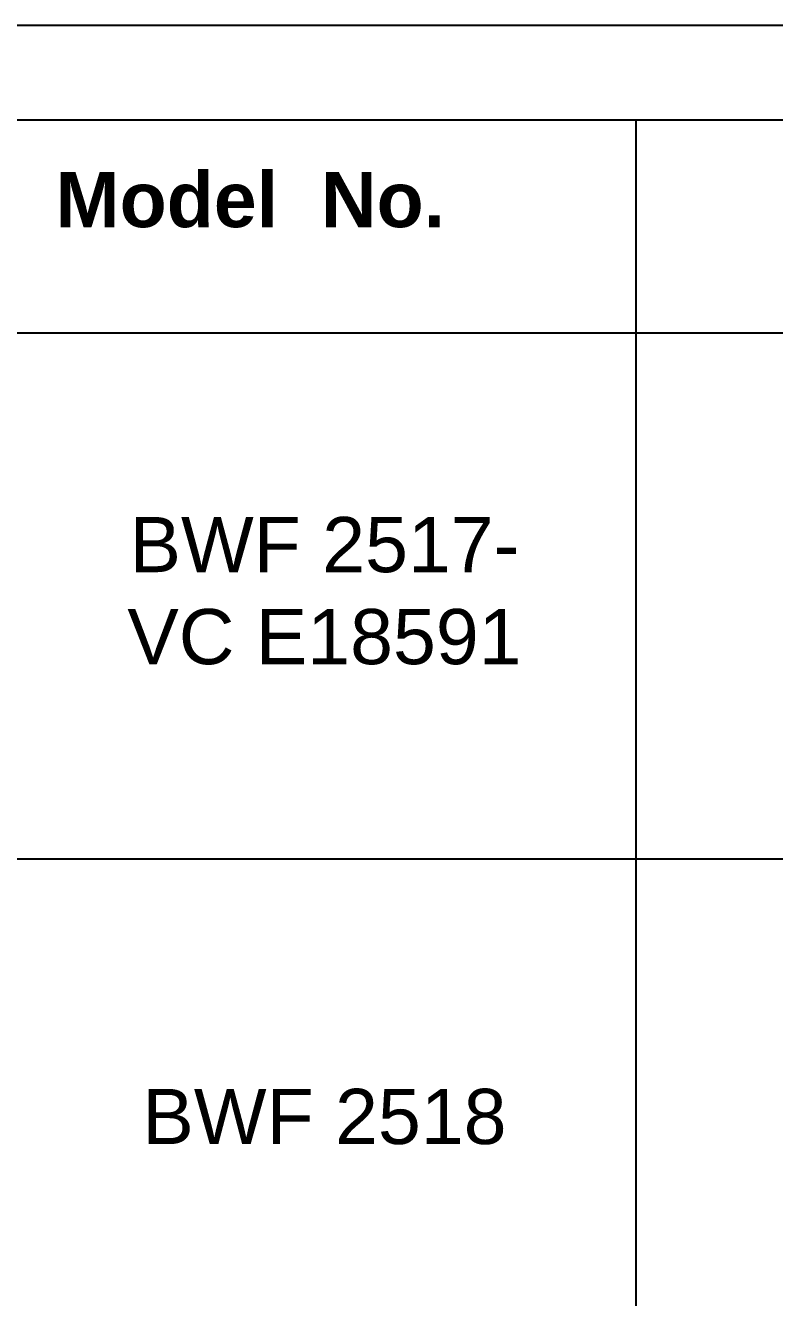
# Model space of a CAD drawing. Header units: inches. Extents: x 3613 to 8393, y -2205 to -794.
# Drawn here: x 4124.4 to 4172, y -1648.7 to -1568.1 of the extents above; entities that cross this region are included whole.
import ezdxf

# ---------------------------------------------------------------- set-up
doc = ezdxf.new("R2010")
doc.units = ezdxf.units.IN
doc.header["$MEASUREMENT"] = 0
doc.styles.get("Standard").update_dxf_attribs({"font": 'arial.ttf'})

msp = doc.modelspace()

# ---------------------------------------------------------------- linework, layer by layer
for p, q in [((4492.889, -1574.063), (4083.633, -1574.063)), ((4163.164, -1574.063), (4163.164, -1830.024)), ((4096.451, -1587.557), (4492.889, -1587.557)), ((4096.451, -1620.898), (4492.889, -1620.898))]:
    msp.add_line(p, q)
msp.add_lwpolyline([(4496.927, -1865.063), (4496.927, -1568.063), (4076.927, -1568.063), (4076.927, -1865.063)], close=True)

# ---------------------------------------------------------------- texts
at = {"char_height": 3.5, "attachment_point": 5}
for s, insert, width in [('{\\fArial|b1|i0|c0|p34;Model  No.}', (4138.704, -1579.13), 34.34827), ('BWF 2517-\\PVC E18591', (4143.412, -1603.922), 53.18236), ('BWF 2518', (4143.412, -1637.264), 53.18236)]:
    msp.add_mtext(s, dxfattribs=dict(at, insert=insert, width=width))

doc.saveas('drawing.dxf')
